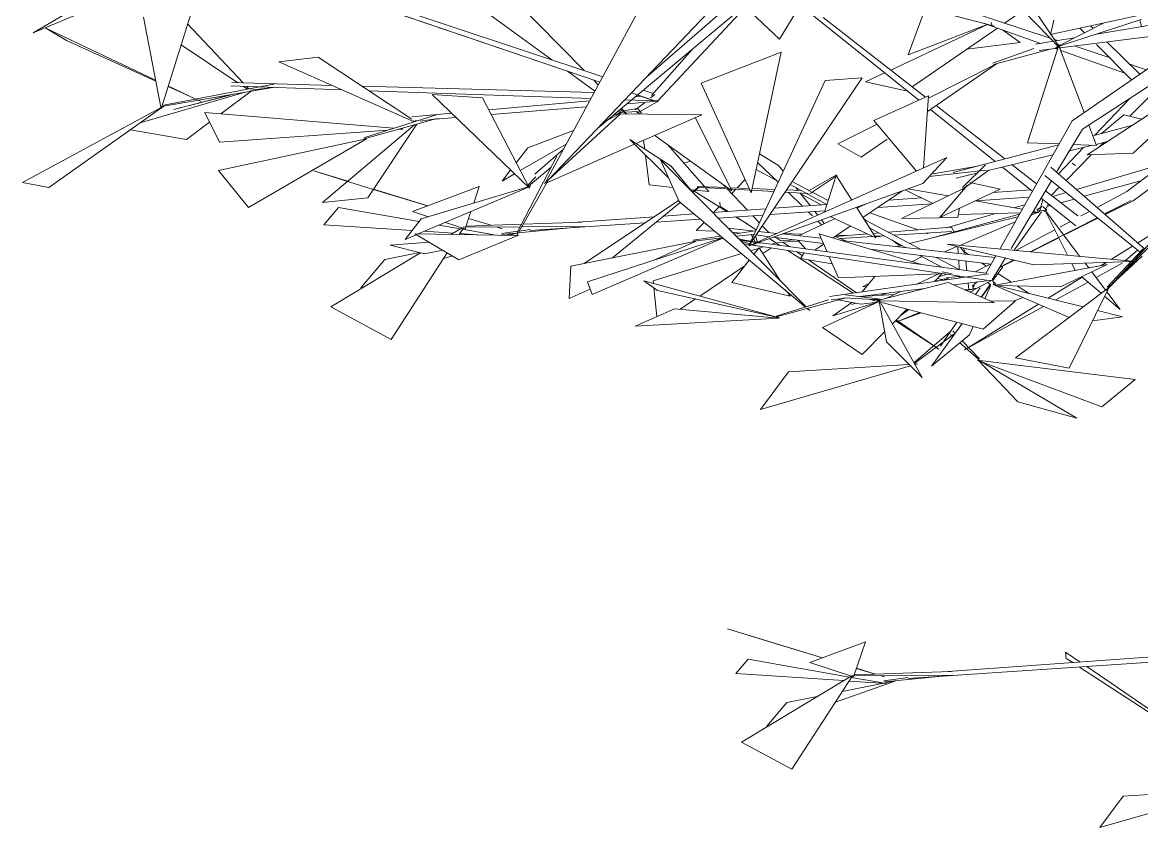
# Model space of a CAD drawing. Header units: millimetres. Extents: x 78096 to 288885, y -20632 to 149556.
# Drawn here: x 249246 to 249887, y 91798 to 92259 of the extents above; entities that cross this region are included whole.
import ezdxf

# ---------------------------------------------------------------- set-up
doc = ezdxf.new("R2010")
doc.units = ezdxf.units.MM
doc.layers.add('G-IMPT', color=8, linetype='Continuous', lineweight=9)
doc.layers.add('L-PLNT', color=71, linetype='Continuous', lineweight=9)

# ---------------------------------------------------------------- blocks, each defined once
blk = doc.blocks.new('ZZ-V - Tree Broadleaf 2 - 3dtree rotund SIMPLU-4826084-TOMH A-A')
at = {"layer": 'G-IMPT'}
for p, q in [((23879.98, 92224.74), (23660.69, 92299.33)), ((23660.72, 92299.27), (23879.98, 92224.73)), ((23667.77, 92298.92), (23881.67, 92227.84)), ((23555.51, 92252.92), (23616.47, 92288.75)), ((23683.16, 92291.69), (23879.96, 92224.7)), ((23906.95, 92227.8), (23963.09, 92276.54)), ((23973.56, 92278.8), (23913.08, 92213.76)), ((23982.88, 92249.42), (24001.32, 92279.81)), ((24033.92, 92275.75), (24106.03, 92256.79)), ((23648.21, 92271.93), (23628.85, 92209.43)), ((23827.5, 92275.58), (23870.93, 92231.41)), ((23878.88, 92198.36), (23965.77, 92270.92)), ((23810.51, 92267.95), (23852.44, 92237.56)), ((23849.01, 92167.67), (23901.65, 92264.66)), ((23941.61, 92264.16), (23850.22, 92168.31)), ((23982.88, 92249.42), (23963.3, 92267.77)), ((23994.64, 92268.8), (24062.68, 92214.33)), ((24090.83, 92265.38), (24137.93, 92249.91)), ((23555.51, 92252.92), (23578.8, 92262.76)), ((23628.85, 92209.43), (23618.57, 92261.94)), ((23643.92, 92258.07), (23675.75, 92224.28)), ((24007.92, 92261.8), (24066.53, 92216.08)), ((24099.64, 92258.47), (24132.43, 92246.9)), ((24104.03, 92258.86), (24104.73, 92256.76)), ((24160.93, 92257.02), (24162.47, 92255.52)), ((23562.73, 92255.71), (23574.52, 92248.52)), ((23562.73, 92255.71), (23625.62, 92225.91)), ((24110.56, 92254.62), (24120.74, 92247.44)), ((24223.09, 92252.69), (24150.44, 92202.46)), ((24154.89, 92255.71), (24157.56, 92253.03)), ((23574.52, 92248.52), (23625.74, 92225.32)), ((23640.22, 92246.13), (23672.76, 92224.36)), ((24090.2, 92243.64), (24120.74, 92247.44)), ((24140.29, 92249.14), (24142.15, 92248.52)), ((24140.6, 92244.02), (24141.99, 92243.53)), ((24151.61, 92245.42), (24171.73, 92238.81)), ((24228.81, 92244.77), (24156.36, 92197.79)), ((24164.32, 92246.25), (24184.49, 92226)), ((24170.37, 92247.8), (24189.27, 92229.31)), ((23696.17, 92236.39), (23718.68, 92239.04)), ((23718.68, 92239.04), (23772.39, 92203.41)), ((23932.78, 92243.37), (23909.58, 92217.12)), ((23983.82, 92241.84), (23938.01, 92224.17)), ((23983.82, 92241.84), (23966.65, 92161.35)), ((24143.95, 92242.83), (24180.6, 92229.9)), ((23696.17, 92236.39), (23773.67, 92201.99)), ((23861.51, 92230.98), (23877.2, 92219.61)), ((24183.52, 92234.94), (24192.94, 92231.85)), ((23669.32, 92224.46), (23726.64, 92222.87)), ((23876.31, 92225.94), (23879.1, 92223.11)), ((24030.28, 92227.16), (23965.25, 92131.01)), ((24009, 92225.73), (23965.25, 92131.01)), ((24009, 92225.73), (24030.28, 92227.16)), ((23616.76, 92201.34), (23676.96, 92218.99)), ((23628.91, 92210.82), (23693.84, 92221.85)), ((23630.03, 92211.48), (23693.34, 92223.57)), ((23632.78, 92222.13), (23651.61, 92213.6)), ((23632.89, 92222.47), (23648.6, 92215.02)), ((23662.92, 92206.58), (23680.33, 92219.62)), ((23667.5, 92217.02), (23670.85, 92217.95)), ((23732.32, 92220.35), (23668.71, 92222.6)), ((23674.17, 92219.97), (23685.15, 92222.02)), ((23675.77, 92222.35), (23678.26, 92220.69)), ((23677.63, 92222.29), (23679, 92220.83)), ((23679.67, 92220.15), (23694.49, 92221.84)), ((23690.98, 92223.11), (23693.52, 92223.58)), ((23743.78, 92222.39), (23876.7, 92218.69)), ((23874.86, 92215.29), (23747.69, 92219.8)), ((23898.14, 92218.56), (23911.39, 92214.05)), ((23911.39, 92214.05), (23898.14, 92218.56)), ((23904.93, 92220.12), (23910.57, 92218.24)), ((23966.65, 92161.35), (23938.01, 92224.17)), ((23636.1, 92209.03), (23670.04, 92217.81)), ((23667.5, 92217.02), (23636.1, 92209.03)), ((23649.93, 92214.39), (23651.61, 92213.6)), ((23784.03, 92217.64), (23812.8, 92215.67)), ((23784.03, 92217.64), (23839.65, 92164.04)), ((23812.8, 92215.67), (23839.65, 92164.04)), ((23874.13, 92213.95), (23816.37, 92208.8)), ((23912.83, 92213.94), (23894.36, 92214.59)), ((23913.08, 92213.76), (23895.64, 92212.36)), ((23900.24, 92208.86), (23905.48, 92212.94)), ((23903.89, 92216.61), (23900.36, 92216.3)), ((23901.31, 92207), (23913.84, 92214)), ((23901.6, 92217.34), (23911.28, 92214.04)), ((23909.04, 92215.72), (23911.52, 92217.64)), ((24036.96, 92202.7), (24068.28, 92216.86)), ((24068.28, 92216.86), (24065.43, 92175.58)), ((23628.72, 92210.09), (23549.3, 92167.25)), ((23564.37, 92164.38), (23630.58, 92211.09)), ((23630.58, 92211.09), (23630.03, 92210.8)), ((23653.85, 92207.35), (23662.16, 92190.3)), ((23653.85, 92207.35), (23761.92, 92198.25)), ((23744.82, 92192.82), (23786.22, 92205.97)), ((23795.17, 92206.9), (23772.35, 92204.87)), ((23783.64, 92205.17), (23786.37, 92206)), ((23872.24, 92210.47), (23817.78, 92206.09)), ((23891.79, 92206.48), (23848.31, 92166.55)), ((23883.85, 92202.51), (23892.33, 92207.4)), ((23887.51, 92205.57), (23892.33, 92207.4)), ((23890.78, 92207.77), (23892.13, 92208)), ((23890.92, 92207.35), (23901.91, 92207.83)), ((23891.72, 92209.09), (23895.36, 92206.45)), ((23891.79, 92206.48), (23938.45, 92206.06)), ((23892.36, 92209.62), (23895.48, 92206.45)), ((23893.69, 92208.27), (23901.36, 92209.57)), ((23903.54, 92206.61), (23900.45, 92207.84)), ((23938.45, 92206.06), (23900.71, 92189.52)), ((23903.8, 92207.03), (23901.52, 92209.55)), ((24069.26, 92209.06), (24106.46, 92179.28)), ((24072.58, 92211.35), (24111.87, 92180.7)), ((24180.01, 92205.97), (24167.35, 92195.29)), ((24180.01, 92205.97), (24190.09, 92203.45)), ((23643.28, 92191.88), (23656.55, 92201.81)), ((23721.14, 92155.72), (23773.82, 92200.26)), ((23745.07, 92192.32), (23786.09, 92203.65)), ((23775.16, 92200.63), (23747.2, 92158.47)), ((23775.99, 92202.73), (23772.41, 92202.44)), ((23777.05, 92202.34), (23787.48, 92203.96)), ((23797.7, 92204.47), (23785.77, 92203.51)), ((23934.81, 92204.17), (23955.63, 92162.35)), ((24036.96, 92202.7), (24061.38, 92173.77)), ((24150.44, 92202.46), (24108.96, 92129.11)), ((24162.32, 92193.97), (24184.54, 92199.81)), ((23606.18, 92198.24), (23607.45, 92198.61)), ((23643.28, 92191.88), (23611.15, 92197.39)), ((23661.7, 92174.04), (23746.4, 92192.31)), ((23662.16, 92190.3), (23758.56, 92197.19)), ((23678.87, 92152.81), (23746.4, 92192.31)), ((23764.13, 92197.58), (23767.24, 92197.81)), ((23765.47, 92197.95), (23767.24, 92197.81)), ((23838.71, 92187.07), (23864.94, 92197.01)), ((23955.63, 92162.35), (23911.43, 92194.22)), ((24156.36, 92197.79), (24141.58, 92173.07)), ((23838.71, 92187.07), (23832.11, 92178.54)), ((23834.45, 92174.05), (23860.68, 92189.16)), ((23842.69, 92172.03), (23859.11, 92186.28)), ((23899.84, 92189.14), (23849.98, 92167.28)), ((23897.13, 92191.81), (23920.85, 92176.57)), ((23897.13, 92191.81), (23919.3, 92169.88)), ((23905.67, 92186.33), (23905.01, 92191.41)), ((23939.91, 92164.83), (23918.7, 92188.98)), ((24082.38, 92172.95), (24142.72, 92188.81)), ((24148.93, 92185.37), (24162.02, 92188.55)), ((24164.16, 92189.07), (24170.58, 92190.63)), ((23832.2, 92137.75), (23855.34, 92182.25)), ((23908.32, 92165.8), (23906.11, 92182.93)), ((23914.7, 92180.2), (23998.06, 92095.94)), ((23914.7, 92180.2), (23925.36, 92156.29)), ((24078.69, 92181.51), (23967.92, 92132.01)), ((23982.31, 92176.93), (23971.43, 92183.73)), ((24078.69, 92181.51), (24064.86, 92166.71)), ((24101.58, 92173.87), (24139.47, 92183.08)), ((24205.25, 92179.88), (24181.72, 92161.98)), ((24217.98, 92180.7), (24185.39, 92156.79)), ((23661.7, 92174.04), (23678.87, 92152.81)), ((23828.91, 92174.39), (23823.98, 92168.02)), ((23844.77, 92169.88), (23852.09, 92175.99)), ((23920.85, 92176.57), (23933.02, 92161.68)), ((23928.15, 92178.21), (23931.88, 92179.48)), ((23969.5, 92174.68), (23980.79, 92168.55)), ((23982.03, 92167.34), (23970.36, 92178.72)), ((23982.31, 92176.93), (23984.93, 92173.61)), ((24068.56, 92170.67), (24101.25, 92174.21)), ((24070.96, 92172.21), (24096.32, 92176.61)), ((24087.62, 92164.34), (24100.81, 92177.33)), ((24092.77, 92166.98), (24102.82, 92174.27)), ((24110.51, 92176.04), (24127.38, 92162.53)), ((24116.11, 92177.4), (24130.09, 92166.49)), ((24191.97, 92129.22), (24138.16, 92176.05)), ((24152.93, 92163.2), (24202.64, 92177.9)), ((23564.37, 92164.38), (23549.3, 92167.25)), ((23823.98, 92168.02), (23831.2, 92172.18)), ((23832.68, 92137.28), (23850.09, 92167.69)), ((23838.79, 92165.7), (23843.35, 92170.4)), ((23839.2, 92165.13), (23844.77, 92169.94)), ((23963.2, 92168.92), (23958.57, 92164.09)), ((23965.45, 92130.91), (24064.86, 92166.71)), ((23990.07, 92167.7), (24000.74, 92162.1)), ((24015.61, 92171.62), (23999.57, 92162.45)), ((24015.84, 92171.25), (24000.5, 92160.91)), ((24008.59, 92150.19), (24015.28, 92171.29)), ((24024.26, 92157.18), (24015.28, 92171.29)), ((24084.01, 92169.6), (24095.89, 92172.49)), ((24088.11, 92163.59), (24092.62, 92166.87)), ((24109.31, 92163.42), (24091.83, 92167.18)), ((24138.64, 92168.16), (24115.52, 92129.48)), ((24189.35, 92127.29), (24134.87, 92171.19)), ((24157.42, 92159.29), (24189.83, 92168.15)), ((23776.02, 92137.75), (23840.56, 92165.13)), ((23839, 92164.67), (23777.68, 92146.41)), ((23840.56, 92165.13), (23839.28, 92164.75)), ((23921.79, 92164.28), (23908.32, 92165.8)), ((23934.22, 92162.89), (23931.81, 92163.16)), ((23932.81, 92161.94), (23936.73, 92164.55)), ((23933.16, 92161.54), (23936.85, 92164.55)), ((23933.93, 92162.16), (23952.79, 92150.56)), ((23942.42, 92161.97), (23934.74, 92162.83)), ((23935.67, 92164.99), (23952.91, 92164.31)), ((23979.59, 92162.06), (23935.73, 92164.61)), ((23942.42, 92161.97), (23940.33, 92164.35)), ((23950.75, 92165.87), (23952.2, 92164.34)), ((23952.89, 92163.61), (23964.5, 92151.4)), ((23954.69, 92164.24), (23965.53, 92163.81)), ((23957.84, 92163.33), (23955.49, 92160.88)), ((23967.16, 92163.75), (23980.14, 92163.23)), ((23999.25, 92160.91), (23986, 92161.68)), ((23986.87, 92162.97), (23995.36, 92162.63)), ((23996.06, 92153.65), (23987.94, 92161.57)), ((23989, 92166.11), (24010, 92154.62)), ((23992.24, 92164.34), (23993.53, 92162.7)), ((23994.74, 92161.17), (24000.42, 92153.97)), ((23995.02, 92160.81), (24006.79, 92154.42)), ((24001.59, 92161.65), (24010.71, 92156.85)), ((24030.63, 92147.17), (24053.43, 92162.6)), ((24087.89, 92163.52), (24052.81, 92146.63)), ((24090.5, 92165.62), (24074.78, 92147.18)), ((24109.31, 92163.42), (24074.78, 92147.18)), ((24087.68, 92162.32), (24087.89, 92163.52)), ((24135.24, 92162.47), (24153.7, 92148.07)), ((24139.42, 92159.21), (24146.97, 92161.44)), ((24181.72, 92161.98), (24164.7, 92152.95)), ((23721.14, 92155.72), (23747.2, 92158.47)), ((23870.98, 92120.72), (23925.12, 92156.82)), ((23887.19, 92123.98), (23926.04, 92155.72)), ((23997.74, 92095.84), (23925.36, 92156.29)), ((24027.21, 92152.54), (24032.53, 92155.07)), ((24117.76, 92152.8), (24123.28, 92154.43)), ((24132.72, 92158.25), (24152.58, 92142.35)), ((24136.17, 92153.48), (24138.04, 92153.99)), ((24144.02, 92155.62), (24151.61, 92157.7)), ((24184.22, 92156.88), (24169.04, 92149.17)), ((24184.22, 92156.88), (24169.06, 92149.16)), ((24185.39, 92156.79), (24169.45, 92148.81)), ((24222.07, 92158.54), (24169.97, 92105.4)), ((23948.27, 92153.34), (23945.07, 92150.01)), ((23957.73, 92147.52), (23964.65, 92143.26)), ((23967.67, 92148.07), (23971.34, 92144.2)), ((24001.79, 92148.07), (23999.49, 92150.31)), ((24003.12, 92150.55), (24004.76, 92148.47)), ((24011.94, 92147.65), (24038.1, 92135.43)), ((24038.1, 92135.43), (24026.89, 92153.04)), ((24034.57, 92149.84), (24062.1, 92140.14)), ((24071.03, 92135.66), (24120.28, 92149.13)), ((24078.48, 92141.19), (24106.53, 92149.48)), ((24085.06, 92147.19), (24085.97, 92152.44)), ((24160.36, 92150.65), (24155.48, 92148.07)), ((23768.51, 92134.56), (23777.68, 92146.41)), ((23939.65, 92144.36), (23935.22, 92139.74)), ((23953.35, 92141.14), (23969.13, 92139.4)), ((23973, 92142.46), (23976.7, 92138.56)), ((23993.75, 92136.69), (24014.43, 92146.49)), ((24007.01, 92142.97), (24004.84, 92145.09)), ((24006.85, 92145.82), (24008.53, 92143.69)), ((24013.74, 92135.75), (24023.41, 92142.29)), ((24031.01, 92146.57), (24032.68, 92145.3)), ((24031.38, 92145.98), (24063.7, 92128.98)), ((24034.37, 92141.29), (24055.12, 92129.93)), ((24045.13, 92138.75), (24081.17, 92141.7)), ((24085.06, 92147.19), (24052.81, 92146.63)), ((24083.07, 92138.63), (24081.39, 92141.62)), ((24164.84, 92147.04), (24126.39, 92127.52)), ((24164.86, 92147.02), (24126.53, 92127.51)), ((24149.6, 92144.95), (24143.36, 92141.64)), ((24165.25, 92146.71), (24146.88, 92137.52)), ((24169.97, 92105.4), (24203.07, 92141.25)), ((23768.51, 92134.56), (23774.91, 92137.28)), ((23774.05, 92137.78), (23799.22, 92123)), ((23774.05, 92137.78), (23833.09, 92136.9)), ((23799.22, 92123), (23833.09, 92136.9)), ((23831.86, 92136.51), (23833.41, 92136.81)), ((23833.41, 92136.81), (23831.86, 92136.7)), ((23872.94, 92110.26), (23950.3, 92135.46)), ((23950.42, 92135.36), (23875.62, 92103.06)), ((23933.49, 92134.12), (23949.06, 92136.49)), ((23933.57, 92133.67), (23950.22, 92135.53)), ((23935.22, 92139.74), (23945.61, 92139.38)), ((23955.61, 92138.85), (23960.52, 92138.24)), ((23956.78, 92137.67), (23967.56, 92139.32)), ((23958.03, 92136.4), (23967.88, 92137.5)), ((23959.72, 92134.7), (23966.41, 92133.51)), ((23967.53, 92135.93), (23966.65, 92137.5)), ((23966.82, 92137.46), (23968.16, 92137.29)), ((23969.11, 92133.1), (23968, 92135.08)), ((23970.29, 92133.07), (23969.06, 92136.64)), ((23969.4, 92137.14), (23977.22, 92136.17)), ((23970.8, 92139.21), (23981.42, 92138.04)), ((23979.32, 92135.9), (24007.99, 92132.34)), ((23984.36, 92137.72), (24006.71, 92135.26)), ((23985.15, 92138), (23995.74, 92137.63)), ((24010.09, 92127.54), (24005.61, 92137.78)), ((24005.61, 92137.78), (24064.15, 92120.2)), ((24014.64, 92136.36), (24021.26, 92133.66)), ((24014.85, 92136.27), (24033.09, 92137.76)), ((24015.51, 92136.95), (24020.82, 92136.76)), ((24036.23, 92136.3), (24017.61, 92135.15)), ((24036.43, 92138.04), (24039.8, 92138.31)), ((24042.74, 92136.7), (24037.49, 92136.38)), ((24037.62, 92136.18), (24040.55, 92136.07)), ((24081.52, 92139.1), (24048.36, 92137.05)), ((24067.34, 92137.89), (24068.77, 92138.31)), ((24140.54, 92140.15), (24118.15, 92128.27)), ((24142.87, 92135.51), (24126.81, 92127.48)), ((23782.16, 92133.02), (23760, 92131.38)), ((23779.5, 92126.39), (23760, 92131.38)), ((23779.5, 92126.39), (23789.99, 92128.42)), ((23935.19, 92133.64), (23863.4, 92119.19)), ((23910.58, 92122.52), (23935.19, 92133.64)), ((23960.08, 92134.33), (23966.39, 92133.47)), ((23960.38, 92134.26), (23969.16, 92132.93)), ((23960.76, 92133.65), (23970.93, 92130.78)), ((23962.38, 92132.01), (24101.45, 92111.23)), ((23967.64, 92131.89), (23965.45, 92130.91)), ((23970.89, 92129.49), (23966.28, 92128.07)), ((23966.87, 92133.41), (23970.07, 92132.97)), ((23968.23, 92126.1), (23971.18, 92129.87)), ((23970.51, 92132.73), (23971.94, 92132.51)), ((23970.88, 92132.86), (24101.04, 92115.19)), ((23971.18, 92129.87), (23983.49, 92110.67)), ((23973.6, 92130.33), (23971.33, 92129.63)), ((23973.32, 92126.52), (23977.98, 92129.68)), ((23980.96, 92132.6), (23978.47, 92131.83)), ((23993.82, 92133.67), (23981.65, 92132.92)), ((23983.46, 92133.7), (23991.64, 92134.37)), ((23997.77, 92129.21), (23993.39, 92134.15)), ((24003.02, 92128.5), (24008.15, 92131.97)), ((24018.22, 92133.99), (24106.24, 92124.3)), ((24034.84, 92129), (24104.03, 92120.4)), ((24047.18, 92134.28), (24050.95, 92131.41)), ((24052.42, 92131.41), (24050.95, 92131.41)), ((24128.49, 92120.13), (24078.98, 92131.85)), ((24184.56, 92122.21), (24078.98, 92131.85)), ((24085, 92130.43), (24085.25, 92126.61)), ((24088.69, 92127.27), (24086.6, 92130.05)), ((24089.1, 92127.87), (24088.08, 92129.7)), ((24184.31, 92121.95), (24191.18, 92129.24)), ((23961.07, 92126.47), (23910.51, 92110.87)), ((23955.5, 92109.84), (23965.57, 92122.71)), ((23996.98, 92126.84), (23994.86, 92123.58)), ((24013.1, 92120.68), (23994.86, 92123.58)), ((24016.63, 92112.61), (24011.34, 92124.69)), ((24058.72, 92121.83), (24064.52, 92124.79)), ((24063.28, 92125.46), (24075.79, 92118.62)), ((24072.6, 92124.3), (24086.07, 92117.22)), ((24085.5, 92122.7), (24085.85, 92117.33)), ((24089.04, 92126.19), (24088.9, 92127.42)), ((24088.9, 92127.42), (24091.16, 92125.96)), ((24090.11, 92116.67), (24089.49, 92122.2)), ((24106.78, 92125.27), (24101.07, 92115.16)), ((24112.23, 92123.98), (24104.72, 92111.42)), ((24117.38, 92122.76), (24109, 92118.57)), ((24117.26, 92122.79), (24109.01, 92118.59)), ((24117.14, 92122.82), (24109.1, 92118.74)), ((24128.49, 92120.13), (24185.24, 92121.94)), ((24170.42, 92107.19), (24184.27, 92121.91)), ((24175.18, 92110.71), (24190.65, 92125.05)), ((23862.36, 92100.73), (23863.4, 92119.19)), ((23937.28, 92102.15), (23963.2, 92119.68)), ((24076.04, 92116.01), (24081.75, 92114.92)), ((24103.43, 92120.47), (24095.01, 92116.01)), ((24098.76, 92121.05), (24101.36, 92119.37)), ((24170.6, 92120.27), (24107.37, 92108.53)), ((24170.6, 92120.27), (24143.7, 92107.36)), ((23872.94, 92110.26), (23875.62, 92103.06)), ((23905.17, 92110.93), (23913.1, 92105.42)), ((23905.17, 92110.93), (23982.85, 92089.69)), ((23910.66, 92109.43), (23910.51, 92110.87)), ((23955.5, 92109.84), (23989.02, 92102.05)), ((24011.5, 92101.82), (24102.64, 92114.95)), ((24016.63, 92112.61), (24074.31, 92114.9)), ((24030.13, 92104.51), (24037.43, 92113.44)), ((24030.47, 92107.44), (24033.69, 92109.07)), ((24038.35, 92099.48), (24079.53, 92109.87)), ((24061.02, 92108.96), (24062.23, 92109.34)), ((24074.94, 92115.19), (24061.57, 92109.04)), ((24071.56, 92110.48), (24076.07, 92115.02)), ((24074.55, 92110.91), (24072.33, 92111.26)), ((24073.43, 92112.36), (24076.35, 92111.17)), ((24074.2, 92113.14), (24078.82, 92114.61)), ((24075.08, 92111.69), (24078.38, 92112)), ((24077.09, 92111.46), (24078.38, 92112)), ((24077.94, 92111.4), (24079.71, 92112.59)), ((24085.39, 92113.36), (24078.4, 92112.65)), ((24105.99, 92098.19), (24079.53, 92109.87)), ((24082.62, 92108.5), (24104.67, 92111.2)), ((24084.73, 92113.72), (24086.68, 92112.66)), ((24091.32, 92105.88), (24090.91, 92109.52)), ((24095.83, 92110.12), (24093.16, 92107.88)), ((24104.25, 92111.16), (24094.58, 92105.82)), ((24103.87, 92108.49), (24102.05, 92109.95)), ((24103.16, 92109.05), (24103.93, 92108.83)), ((24105.99, 92108.45), (24104.84, 92111.35)), ((24106.59, 92109.39), (24105.26, 92110.28)), ((24107.93, 92115.13), (24115.74, 92110.08)), ((23862.36, 92100.73), (23874.46, 92106.19)), ((23912.66, 92090.38), (23910.93, 92106.94)), ((23913.1, 92105.42), (23982.85, 92089.69)), ((23987.54, 92104.36), (23989.02, 92102.05)), ((24040.63, 92100.46), (24020.61, 92102.94)), ((24028.85, 92101.92), (24066.12, 92106.48)), ((24029.51, 92101.84), (24048.64, 92103.09)), ((24030.47, 92107.44), (24032.7, 92107.65)), ((24040.95, 92102.59), (24045.12, 92103.91)), ((24052.35, 92104.8), (24043.75, 92100.85)), ((24088.91, 92105.73), (24094.4, 92106.09)), ((24094.28, 92106.02), (24089.64, 92105.4)), ((24094.24, 92105.41), (24091.83, 92104.44)), ((24092.11, 92104.31), (24094.24, 92105.41)), ((24093.52, 92107.26), (24094.3, 92108.53)), ((24093.62, 92106.32), (24094.37, 92108.44)), ((24094.04, 92106.51), (24095.6, 92106.63)), ((24098.49, 92101.5), (24103.66, 92108.66)), ((24100.45, 92100.63), (24103.62, 92108.09)), ((24106.52, 92108.37), (24105.22, 92108.69)), ((24106.71, 92108.96), (24105.35, 92108.85)), ((24148.69, 92089.89), (24106.43, 92108.17)), ((24156.7, 92095.89), (24106.53, 92108.37)), ((24143.7, 92107.36), (24107.37, 92108.16)), ((24117.93, 92066.81), (24171.31, 92106.85)), ((24119.12, 92107.9), (24125.82, 92103.57)), ((24148.84, 92060.75), (24171.44, 92106.95)), ((24170.82, 92106.67), (24173.07, 92108.76)), ((23926.07, 92094.57), (23934.86, 92100.51)), ((23980.99, 92090.6), (24011.02, 92100)), ((23981.18, 92090.2), (24019.57, 92100.79)), ((24039.57, 92098.92), (24007.55, 92084.2)), ((24012.44, 92099.92), (24021.94, 92101.08)), ((24013.45, 92090.78), (24038.56, 92098.46)), ((24024.39, 92098.42), (24013.45, 92090.78)), ((24016.53, 92099.95), (24029.44, 92097.44)), ((24040.41, 92100.04), (24019.69, 92101.2)), ((24024.22, 92097.28), (24026.5, 92098.01)), ((24039.12, 92098.72), (24029.44, 92097.44)), ((24039.2, 92100.11), (24034.86, 92100.16)), ((24034.86, 92100.16), (24039.97, 92098.82)), ((24039.86, 92099.45), (24038.35, 92099.48)), ((24039.72, 92100.23), (24044.08, 92075.84)), ((24064.49, 92055.55), (24039.78, 92100.14)), ((24105.99, 92098.19), (24040.43, 92099.44)), ((24041.56, 92098.4), (24099.43, 92083.22)), ((24117.83, 92099.25), (24099.43, 92083.22)), ((24117.83, 92099.25), (24103.21, 92099.41)), ((24116.61, 92099.27), (24122.39, 92101.27)), ((23922.73, 92094.87), (23900.23, 92084.85)), ((23922.73, 92094.87), (23982.43, 92089.57)), ((23998.71, 92095.29), (24000.19, 92093.8)), ((24000.19, 92093.8), (23998.96, 92094.82)), ((24047.49, 92086.23), (24055.85, 92094.65)), ((24063.04, 92092.77), (24050.38, 92087.64)), ((24064.01, 92092.51), (24050.38, 92087.64)), ((24051.86, 92090.63), (24056.86, 92094.39)), ((24056.37, 92094.52), (24054, 92092.79)), ((24179.34, 92090.26), (24162.14, 92087.92)), ((24179.34, 92090.26), (24165.02, 92093.82)), ((23982.43, 92089.57), (23900.23, 92084.85)), ((24030.12, 92068.73), (24007.55, 92084.2)), ((24069.93, 92062), (24087.53, 92086.34)), ((24091.71, 92080), (24093.71, 92084.72)), ((24030.12, 92068.73), (24043.02, 92081.73)), ((24091.71, 92080), (24069.93, 92062)), ((24064.49, 92055.55), (24044.08, 92075.84)), ((24117.93, 92066.81), (24148.84, 92060.75)), ((23953.18, 91911.59), (23978.51, 91903.68)), ((23953.18, 91911.59), (24007.52, 91894.89)), ((24032.14, 91904.05), (24000.24, 91892.18)), ((24032.14, 91904.05), (24025.32, 91883.96)), ((23978.51, 91903.68), (24007.42, 91894.85)), ((24243.08, 91898.77), (24076.83, 91886.88)), ((24146.69, 91898.23), (24147.13, 91894.59)), ((24146.69, 91898.23), (24155.09, 91892.47)), ((23957.88, 91885.84), (23964.97, 91894.1)), ((24023.05, 91883.9), (23964.97, 91894.1)), ((24025.32, 91883.96), (24000.24, 91892.18)), ((24248.92, 91895.9), (24056.36, 91883.07)), ((24147.13, 91894.59), (24150.84, 91892.17)), ((23957.88, 91885.84), (24019.57, 91881.81)), ((24024.45, 91884.63), (24082.28, 91884.95)), ((24081.15, 91887.02), (24025.73, 91885.19)), ((24026.98, 91888.87), (24037.73, 91885.59)), ((24026.99, 91888.9), (24037.77, 91885.59)), ((24040.58, 91884.72), (24043.07, 91883.96)), ((24042.85, 91881.15), (24081.97, 91884.95)), ((24154.74, 91889.62), (24249.76, 91827.5)), ((24158.84, 91889.9), (24248.35, 91828.51)), ((24023.91, 91884.42), (23961.2, 91846.66)), ((23990.02, 91831.05), (24024.72, 91884.63)), ((24014.94, 91869.53), (24049.42, 91881.68)), ((24042.53, 91880.3), (24018.85, 91875.57)), ((24022.75, 91881.6), (24044.07, 91880.2)), ((24044.07, 91880.2), (24024.12, 91883.71)), ((24041.18, 91884.54), (24043.07, 91883.96)), ((24042.65, 91881.64), (24056.37, 91883.56)), ((24049.42, 91881.68), (24043.41, 91880.48)), ((24004.43, 91872.69), (23987.09, 91869.22)), ((23975.6, 91855.67), (23987.09, 91869.22)), ((23975.6, 91855.67), (23976.97, 91856.16)), ((23990.02, 91831.05), (23961.2, 91846.66)), ((24166.31, 91797.61), (24241.3, 91819.4)), ((24179.68, 91815.68), (24166.31, 91797.61)), ((24179.68, 91815.68), (24241.3, 91819.4))]:
    blk.add_line(p, q, dxfattribs=at)
blk = doc.blocks.new('ZZ-V - Tree Broadleaf 2 - 3dtree rotund SIMPLU-4826109-TOMH A-A')
at = {"layer": 'G-IMPT'}
for p, q in [((24079.38, 92310), (24143.85, 92243.83)), ((24103.02, 92304.63), (24138.13, 92252.35)), ((24056.59, 92240.37), (24066.48, 92267.19)), ((24111.8, 92258.49), (24122.44, 92265.81)), ((24138.07, 92252.05), (24201.44, 92265.84)), ((24046.55, 92231.66), (24101.95, 92257.65)), ((24056.59, 92240.37), (24101.77, 92257.72)), ((24138.07, 92252.05), (24139.89, 92260.23)), ((24168.78, 92258.73), (24142.92, 92245.59)), ((24143.04, 92245.27), (24189.92, 92260.54)), ((24164.48, 92252.25), (24215.95, 92260.85)), ((24190.2, 92256.55), (24189.27, 92260.33)), ((24058.85, 92222.07), (24107.65, 92255.64)), ((24138.3, 92252.1), (24143.85, 92243.83)), ((24140.85, 92248.31), (24151.9, 92250.15)), ((24143.38, 92244.37), (24231.05, 92255.5)), ((24105.06, 92235.58), (24128.49, 92243.89)), ((24105.41, 92234.78), (24137.92, 92243.68)), ((24142.77, 92245.97), (24124.86, 92190.02)), ((24129.62, 92246.43), (24139.69, 92248.11)), ((24131.56, 92242.87), (24142.22, 92244.23)), ((24142.19, 92245.22), (24140.97, 92244.6)), ((24140.97, 92244.6), (24142.49, 92245.09)), ((24143.56, 92245.3), (24141.43, 92244.31)), ((24143.09, 92246.13), (24141.83, 92246.67)), ((24143.23, 92244.76), (24142.77, 92245.97)), ((24157.33, 92207.23), (24143.31, 92244.55)), ((24241.55, 92237.27), (24159.14, 92183.12)), ((24185.43, 92183.99), (24244.31, 92239.05)), ((24067.66, 92207.97), (24107.23, 92235.21)), ((24068.18, 92215.49), (24107.23, 92235.21)), ((24032.09, 92224.87), (24043.07, 92230.03)), ((24055.37, 92219.68), (24032.09, 92224.87)), ((24183.53, 92215.41), (24163.52, 92194.28)), ((24194.33, 92216.13), (24183.4, 92205.13)), ((24016.32, 92189.3), (24038.73, 92200.61)), ((24164.39, 92188.46), (24159.99, 92200.15)), ((24016.32, 92189.3), (24029.66, 92181.8)), ((24029.66, 92181.8), (24044.51, 92192.03)), ((24143, 92189.3), (24124.86, 92190.02)), ((24156.93, 92187.32), (24142.6, 92172.19)), ((24164.39, 92188.46), (24151.09, 92188.98)), ((24168.51, 92190.13), (24166.07, 92187.67)), ((24161.63, 92183.2), (24146.94, 92168.41)), ((24185.43, 92183.99), (24159.14, 92183.12)), ((23716.24, 92173.91), (23746.62, 92164.41)), ((23716.24, 92173.91), (23735.61, 92167.95)), ((24150.5, 92178.23), (24152.3, 92176.93)), ((23746.62, 92164.41), (23781.32, 92153.82)), ((23750.46, 92163.39), (23781.44, 92153.86)), ((23810.98, 92164.86), (23772.7, 92150.61)), ((23810.98, 92164.86), (23807.76, 92155.36)), ((24054.8, 92163.09), (24070.75, 92155.27)), ((24056.4, 92163.66), (24079.51, 92159.49)), ((24126.79, 92163), (24105.12, 92161.45)), ((24135.35, 92162.39), (24136.24, 92163.71)), ((24143.11, 92164.55), (24138.64, 92160.05)), ((23948.68, 92155.95), (23948.98, 92153.51)), ((24009.95, 92154.65), (23979.78, 92152.49)), ((24070.25, 92155.03), (24039.18, 92152.95)), ((24064.12, 92158.52), (24045.43, 92157.18)), ((24094.99, 92156.69), (24121.81, 92151.84)), ((24125.7, 92158.72), (24095.04, 92156.68)), ((24131.81, 92150.38), (24133.72, 92157.45)), ((24134.4, 92150.32), (24136.95, 92154.86)), ((23721.87, 92143.01), (23730.38, 92152.92)), ((23776.46, 92144.82), (23730.38, 92152.92)), ((23781.8, 92147.63), (23772.7, 92150.61)), ((23806.11, 92150.52), (23802.79, 92140.75)), ((23911.29, 92147.59), (23864.61, 92144.26)), ((23933.84, 92149.21), (23916.55, 92147.97)), ((23975.02, 92152.15), (23944.6, 92149.97)), ((23973.36, 92148.57), (23947.69, 92146.86)), ((23948.98, 92153.51), (23953.42, 92150.61)), ((23958.1, 92147.55), (23969.46, 92140.12)), ((24008.83, 92150.93), (23977.31, 92148.83)), ((24057.39, 92132.3), (24119.41, 92147.59)), ((24085.37, 92148.96), (24120.67, 92149.83)), ((24117.33, 92128.35), (24132.96, 92150.36)), ((24126.93, 92148.56), (24131.89, 92150.67)), ((24127.55, 92149.6), (24129.33, 92150.04)), ((24127.79, 92150), (24131.46, 92150.09)), ((24128.19, 92150.68), (24131.46, 92150.09)), ((24130.21, 92151.51), (24133.26, 92153.44)), ((24130.33, 92150.29), (24131.89, 92150.67)), ((24130.48, 92151.01), (24132.22, 92151.17)), ((24133.86, 92151.18), (24132.39, 92151.37)), ((24136.01, 92151.44), (24133.66, 92153.44)), ((24135.69, 92150.93), (24134.12, 92151.14)), ((24147.86, 92125.56), (24134.97, 92151.24)), ((24154.93, 92124.91), (24135.15, 92151.01)), ((23721.87, 92143.01), (23772.49, 92139.7)), ((23800.07, 92140.68), (23787.94, 92142.81)), ((23802.79, 92140.75), (23791.68, 92144.39)), ((23801.11, 92141.3), (23794.75, 92137.47)), ((23801.75, 92141.56), (23834.27, 92141.74)), ((23835.07, 92143.28), (23803.3, 92142.23)), ((23804.8, 92146.65), (23817.7, 92142.71)), ((23804.81, 92146.68), (23817.73, 92142.71)), ((23821.11, 92141.66), (23824.1, 92140.75)), ((23821.83, 92141.45), (23824.1, 92140.75)), ((23833.26, 92138.29), (23870.78, 92141.94)), ((23835.23, 92141.74), (23871.15, 92141.94)), ((23869.8, 92144.43), (23836.14, 92143.32)), ((23906.01, 92144.08), (23840.05, 92139.68)), ((23937.47, 92146.17), (23912.3, 92144.5)), ((24086.07, 92131.2), (24117.75, 92144.67)), ((24203.28, 92142.02), (24188.07, 92132.61)), ((23779.53, 92139.24), (23795.9, 92138.17)), ((23799.38, 92137.4), (23801.66, 92140.91)), ((23799.72, 92137.92), (23810.01, 92137.24)), ((23820.49, 92137.09), (23801.36, 92140.45)), ((23823.59, 92137.97), (23833.11, 92139.3)), ((23823.83, 92137.37), (23831.86, 92138.16)), ((23831.71, 92138.02), (23826.62, 92137)), ((23828.73, 92136.97), (23831.71, 92138.02)), ((23833.9, 92139.41), (23840.06, 92140.27)), ((23977.12, 92135.11), (23983.1, 92131.2)), ((23980.74, 92135.73), (23983.67, 92133.72)), ((23984.57, 92133.1), (23988.39, 92130.49)), ((23987.64, 92128.23), (24025.05, 92103.78)), ((24050.04, 92130.49), (24052.84, 92131.18)), ((24077.32, 92127.49), (24084.51, 92130.54)), ((24185.05, 92130.75), (24172.95, 92123.27)), ((24187.81, 92128.53), (24180.94, 92122.54)), ((23777.29, 92126.96), (23725.86, 92095.99)), ((23743.13, 92106.81), (23756.92, 92123.07)), ((23776.89, 92127.06), (23756.92, 92123.07)), ((23760.44, 92077.26), (23792.58, 92126.9)), ((23790.34, 92123.44), (23795.42, 92125.23)), ((23992.8, 92127.46), (23995.97, 92125.29)), ((23999.54, 92122.84), (24026.94, 92104.05)), ((24104.99, 92110.98), (24110.68, 92118.99)), ((24152.23, 92116.86), (24150.24, 92120.82)), ((24159.95, 92118.29), (24157.84, 92121.07)), ((24169.59, 92105.56), (24161.69, 92115.99)), ((24179.16, 92120.99), (24164.16, 92112.73)), ((24170.01, 92121.45), (24167.03, 92119.61)), ((24156.29, 92112.97), (24136.71, 92100.86)), ((24159.55, 92110.19), (24140.76, 92099.85)), ((24155.96, 92113.25), (24167.14, 92103.73)), ((23743.13, 92106.81), (23744.78, 92107.39)), ((24095.15, 92102.97), (24097.8, 92106.89)), ((24098.31, 92101.58), (24103.46, 92108.82)), ((24178, 92094.48), (24170.31, 92104.63)), ((24131.2, 92097.46), (24090.81, 92072.5)), ((24134.11, 92096.19), (24092.26, 92073.16)), ((24169.06, 92102.09), (24178, 92094.48)), ((23760.44, 92077.26), (23725.86, 92095.99)), ((24049.22, 92087.97), (24072.13, 92073)), ((24049.69, 92088.45), (24070.44, 92074.22)), ((24075.14, 92073.4), (24084.44, 92087.15)), ((24085.02, 92082.88), (24087.49, 92086.35)), ((24059.98, 92064.08), (24080.99, 92082.12)), ((24060.38, 92063.66), (24082.62, 92080.41)), ((24082.16, 92078.91), (24080.76, 92080.13)), ((24083.48, 92080.75), (24082.13, 92082.15)), ((24072.01, 92073.14), (24074.06, 92071.74)), ((24072.26, 92072.91), (24074.06, 92071.74)), ((24097.1, 92065.78), (24086.15, 92075.4)), ((24097.45, 92066.26), (24087.53, 92076.55)), ((24090.78, 92072.48), (24088.9, 92071.31)), ((24090.87, 92072.39), (24088.9, 92071.31)), ((24097.56, 92064.92), (24096, 92065.5)), ((24096, 92065.5), (24186.64, 92054.3)), ((24096.66, 92065.56), (24153.12, 92032.2)), ((24119.44, 92041.49), (24097.11, 92065.08)), ((24167.4, 92038.77), (24098.07, 92064.72)), ((23971.99, 92037.13), (24057.9, 92062.1)), ((23988.03, 92058.82), (23971.99, 92037.13)), ((23988.03, 92058.82), (24057.02, 92062.98)), ((24060.26, 92063.18), (24061.97, 92063.28)), ((24060.45, 92062.84), (24061.97, 92063.28)), ((24167.4, 92038.77), (24186.64, 92054.3)), ((24119.44, 92041.49), (24153.12, 92032.2))]:
    blk.add_line(p, q, dxfattribs=at)

msp = doc.modelspace()

# ---------------------------------------------------------------- block references
at = {"layer": 'L-PLNT'}
for name in ['ZZ-V - Tree Broadleaf 2 - 3dtree rotund SIMPLU-4826109-TOMH A-A', 'ZZ-V - Tree Broadleaf 2 - 3dtree rotund SIMPLU-4826084-TOMH A-A']:
    msp.add_blockref(name, (225696.455, 0), dxfattribs=at)

doc.saveas('drawing.dxf')
